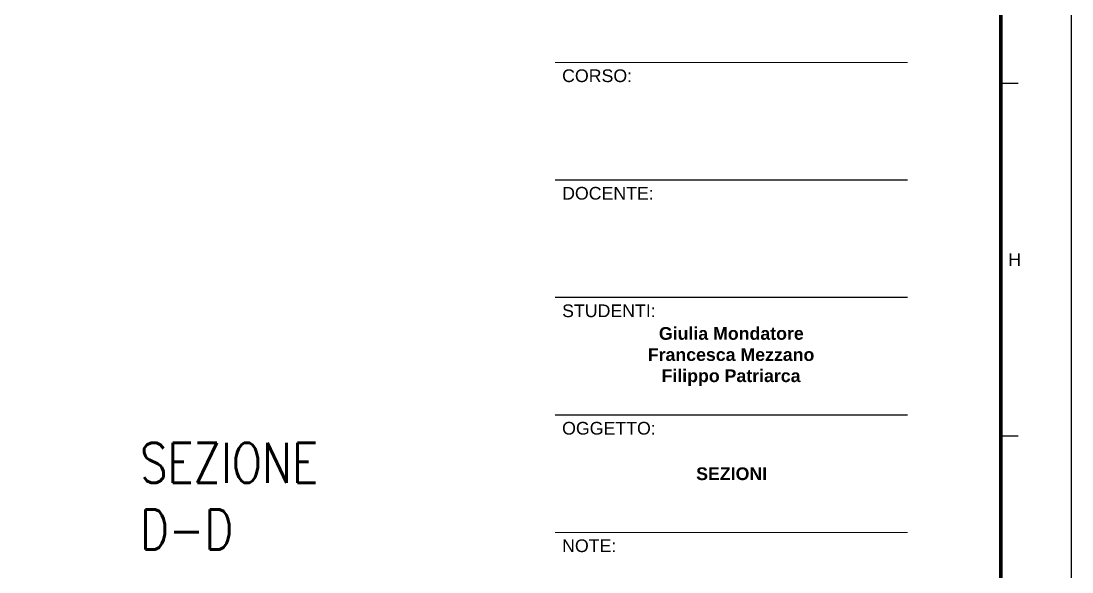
# Paper-space layout 'A000' of a CAD drawing. Header units: metres, sheet in millimetres. Extents: x -6 to 588, y -18 to 402.
# Drawn here: x 483 to 588.3, y 81.6 to 136.8 of the extents above; entities that cross this region are included whole.
import ezdxf
from ezdxf.enums import TextEntityAlignment as Align

# ---------------------------------------------------------------- set-up
doc = ezdxf.new("R2010")
doc.units = ezdxf.units.M
doc.header["$MEASUREMENT"] = 0
doc.layers.add('A-ANNO-TEXT', color=3, linetype='Continuous', lineweight=18)
doc.layers.add('G-ANNO-NPLT', color=210, linetype='Continuous', plot=False)
doc.layers.add('G-ANNO-TEXT', color=3, linetype='Continuous')
doc.layers.add('G-ANNO-TTLB', color=3, linetype='Continuous')
doc.styles.add('ARIAL', font='arial.ttf')
doc.styles.add('ARIAL-BOLD', font='')
doc.styles.add('E-ROMANS', font='romans.shx', dxfattribs={"width": 0.8})
doc.styles.get('ARIAL-BOLD').set_extended_font_data('Arial', bold=True)

# ---------------------------------------------------------------- blocks, each defined once
blk = doc.blocks.new('A1_GRID_LAYOUT')
at = {"layer": 'G-ANNO-NPLT', "const_width": 0.18}
blk.add_lwpolyline([(841, 0), (841, 594)], dxfattribs=at)
at = {"layer": 'G-ANNO-TTLB', "const_width": 0.5, "flags": 128}
blk.add_lwpolyline([(25, 584), (25, 10), (831, 10), (831, 584)], close=True, dxfattribs=at)
at = {"layer": 'G-ANNO-TTLB', "const_width": 0.18, "flags": 128}
for points in [[(833.5, 210), (831, 210)], [(833.5, 160), (831, 160)]]:
    blk.add_lwpolyline(points, dxfattribs=at)
at = {"layer": 'G-ANNO-TEXT', "style": 'ARIAL'}
blk.add_text('H', height=1.8, dxfattribs=at).set_placement((832.98, 185), align=Align.MIDDLE_CENTER)
blk = doc.blocks.new('BLOCK_TITLE')
at = {"layer": 'G-ANNO-TTLB', "const_width": 0.18}
for points in [[(0, 200), (-50, 200)], [(0, 183.33), (-50, 183.33)], [(0, 166.67), (-50, 166.67)], [(-50, 166.67), (0, 166.67)], [(-50, 150), (0, 150)], [(-50, 150), (0, 150)], [(-50, 150), (0, 150)], [(-50, 150), (0, 150)], [(-50, 133.33), (0, 133.33)]]:
    blk.add_lwpolyline(points, dxfattribs=at)
at = {"layer": 'G-ANNO-TEXT', "style": 'ARIAL'}
for s, p in [('CORSO:', (-49, 199.02)), ('DOCENTE:', (-49, 182.35)), ('STUDENTI:', (-49, 165.68)), ('OGGETTO:', (-49, 149.02)), ('NOTE:', (-49, 132.35))]:
    blk.add_text(s, height=1.8, dxfattribs=at).set_placement(p, align=Align.TOP_LEFT)
at = {"layer": 'G-ANNO-TEXT', "style": 'ARIAL-BOLD'}
for tag, p, height in [('PROJECT_TITLE_001', (-45.32, 222.27), 3.6), ('STUDENTS_001', (-31.83, 160.46), 1.8), ('STUDENTS_002', (-31.97, 157.43), 1.8), ('STUDENTS_003', (-31.98, 154.4), 1.8), ('DRAWING_TITLE_001', (-35.37, 141), 1.8), ('NOTES_001', (-25.48, 124.1), 1.8), ('FILENAME_001', (-32.86, 107.68), 1.8)]:
    blk.add_attdef(tag, p, '', height=height, dxfattribs=at)
at = {"layer": 'G-ANNO-TEXT', "style": 'ARIAL-BOLD', "flags": 2}
for tag, p in [('CLASS_001', (-38.72, 192.28)), ('CLASS_002', (-34.96, 189.25)), ('PROFESSOR_001', (-36.33, 174.1))]:
    blk.add_attdef(tag, p, '', height=1.8, dxfattribs=at)
at = {"layer": 'G-ANNO-TEXT', "style": 'ARIAL-BOLD'}
for tag, p in [('VERSION_9', (-49, 92.5)), ('VERSION_8', (-49, 87.5)), ('VERSION_7', (-49, 82.5)), ('VERSION_6', (-49, 77.5)), ('VERSION_5', (-49, 72.5)), ('VERSION_4', (-49, 67.5)), ('VERSION_3', (-49, 62.5)), ('VERSION_2', (-49, 57.5)), ('VERSION_1', (-49, 52.5)), ('SHEET_TOTAL', (-5.68, 47.98)), ('DATE', (-39.01, 5.53)), ('REV', (-39.01, 2.51))]:
    blk.add_attdef(tag, text='', height=1.8, dxfattribs=at).set_placement(p, align=Align.MIDDLE_LEFT)
for tag, p in [('DATA_9', (-2.81, 92.5)), ('DATA_8', (-2.81, 87.5)), ('DATA_7', (-2.81, 82.5)), ('DATA_6', (-2.81, 77.5)), ('DATA_5', (-2.81, 72.5)), ('DATA_4', (-2.81, 67.5)), ('DATA_3', (-2.81, 62.5)), ('DATA_2', (-2.81, 57.5)), ('DATA_1', (-2.81, 52.5)), ('SHEET_COPY', (-11.42, 47.98)), ('SCALE', (-4.42, 5.53))]:
    blk.add_attdef(tag, text='', height=1.8, dxfattribs=at).set_placement(p, align=Align.MIDDLE_RIGHT)
blk.add_attdef('SHEET', text='', height=9.6, dxfattribs=at).set_placement((-25, 25), align=Align.MIDDLE_CENTER)

psp = doc.layouts.new('A000')

# ---------------------------------------------------------------- block references
ref = psp.add_blockref('BLOCK_TITLE', (571.824, -8.634), dxfattribs=dict(xscale=0.7063020214030911, yscale=0.7063020214030911, zscale=0.7063020214030911))
ref.add_attrib('DRAWING_TITLE_001', 'SEZIONI', (550.64, 90.79), dxfattribs={"layer": 'G-ANNO-TEXT', "height": 1.2713, "style": 'ARIAL-BOLD'})
ref.add_attrib('STUDENTS_001', 'Giulia Mondatore', (546.905, 104.845), dxfattribs={"layer": 'G-ANNO-TEXT', "height": 1.27134, "style": 'ARIAL-BOLD'})
ref.add_attrib('STUDENTS_002', 'Francesca Mezzano', (545.792, 102.726), dxfattribs={"layer": 'G-ANNO-TEXT', "height": 1.27134, "style": 'ARIAL-BOLD'})
ref.add_attrib('STUDENTS_003', 'Filippo Patriarca', (547.173, 100.607), dxfattribs={"layer": 'G-ANNO-TEXT', "height": 1.27134, "style": 'ARIAL-BOLD'})

# ---------------------------------------------------------------- texts
at = {"layer": 'A-ANNO-TEXT', "insert": (494.951, 94.517), "char_height": 4, "attachment_point": 1, "style": 'E-ROMANS'}
psp.add_mtext_dynamic_manual_height_columns('SEZIONE D-D', width=3.80072, gutter_width=9, heights=[0], dxfattribs=at)

# ---------------------------------------------------------------- next in the draw order: block references
at = {"xscale": 0.7063020214030911, "yscale": 0.7063020214030911, "zscale": 0.7063020214030911}
psp.add_blockref('A1_GRID_LAYOUT', (-5.792, -17.79), dxfattribs=at)

doc.saveas('drawing.dxf')
